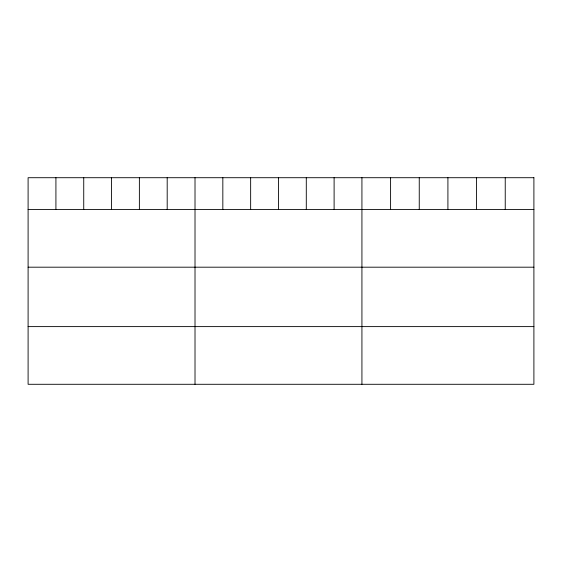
<?xml version="1.0" encoding="UTF-8"?>
<svg xmlns="http://www.w3.org/2000/svg" width="562" height="562" viewBox="0 0 562 562"><rect width="100%" height="100%" fill="white"/><g stroke="black" fill="none" stroke-linecap="round" stroke-linejoin="round"><path stroke-width="0.84" d="M28.1 209.514L533.9 209.514M28.1 267.189L533.9 267.189M28.1 326.613L533.9 326.613M505.238 177.711L505.238 209.514M476.576 177.711L476.576 209.514M447.914 177.711L447.914 209.514M419.252 177.711L419.252 209.514M390.59 177.711L390.59 209.514M361.928 177.711L361.928 384.289M334.109 177.711L334.109 209.514M306.29 177.711L306.29 209.514M278.471 177.711L278.471 209.514M250.652 177.711L250.652 209.514M222.833 177.711L222.833 209.514M195.014 177.711L195.014 384.289M167.195 177.711L167.195 209.514M139.376 177.711L139.376 209.514M111.557 177.711L111.557 209.514M83.738 177.711L83.738 209.514M55.919 177.711L55.919 209.514M533.9 177.711L28.1 177.711L28.1 384.289L533.9 384.289L533.9 177.711"/></g></svg>
